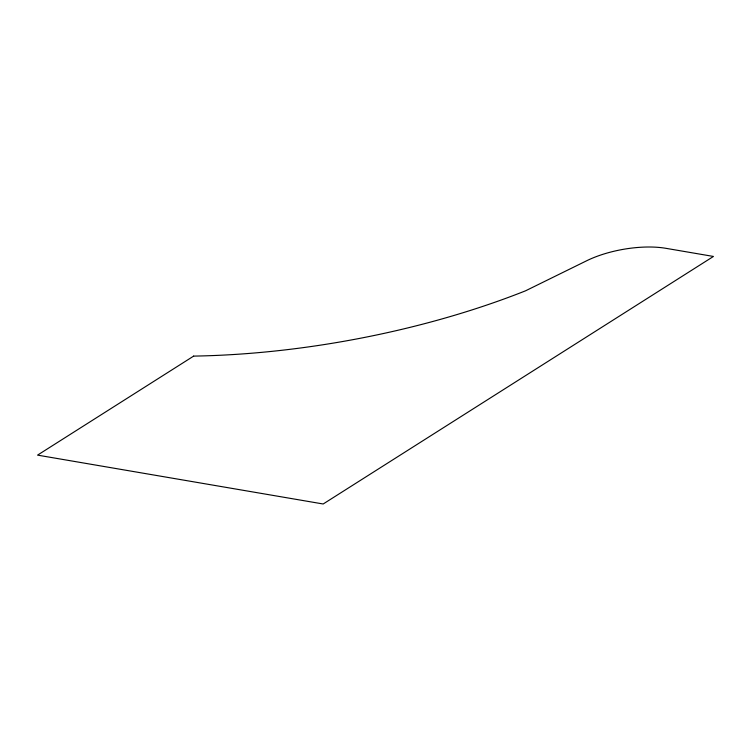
<?xml version="1.0" encoding="UTF-8"?>
<svg xmlns="http://www.w3.org/2000/svg" width="751" height="751" viewBox="0 0 751 751"><rect width="100%" height="100%" fill="white"/><g stroke="black" fill="none" stroke-linecap="round" stroke-linejoin="round"><path stroke-width="1.13" d="M193.655 356.105L37.55 455.125L323.183 503.987L713.45 256.448L665.846 248.309A62.399 23.976 -10.2 0 0 586.719 260.738L525.559 290.806A394.65 151.664 -10.2 0 1 193.655 356.105"/></g></svg>
